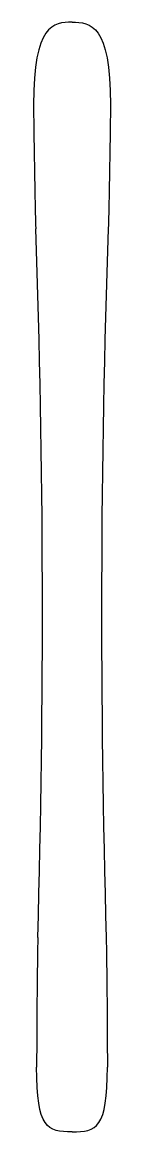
# Model space of a CAD drawing. Extents: x -62 to 62, y -1800 to 0.
import ezdxf

# ---------------------------------------------------------------- set-up
doc = ezdxf.new("R2010")
doc.units = 0
doc.layers.add('VISIBLE', color=7, linetype='CONTINUOUS')

msp = doc.modelspace()

# ---------------------------------------------------------------- linework, layer by layer
at = {"layer": 'VISIBLE'}
for centre, start, end in [((-18048, -961), 358.33182, 1.99302), ((18048, -961), 178.00698, 181.66818)]:
    msp.add_arc(centre, 18000, start, end, dxfattribs=at)
for points in [[(0, 0), (-30.1, 0), (-62.5, -3.2), (-62.5, -134)], [(0, 0), (30.1, 0), (62.5, -3.2), (62.5, -134)], [(-62.5, -134), (-62.5, -164), (-59.9, -305), (-58.9, -335)], [(62.5, -134), (62.5, -164), (59.9, -305), (58.9, -335)], [(-55.6, -1485), (-56.5, -1515), (-57.5, -1665), (-57.5, -1695)], [(55.6, -1485), (56.5, -1515), (57.5, -1665), (57.5, -1695)], [(0, -1800), (-40, -1800), (-57.5, -1795), (-57.5, -1695)], [(0, -1800), (40, -1800), (57.5, -1795), (57.5, -1695)]]:
    msp.add_open_spline(points, degree=3, dxfattribs=at)

doc.saveas('drawing.dxf')
